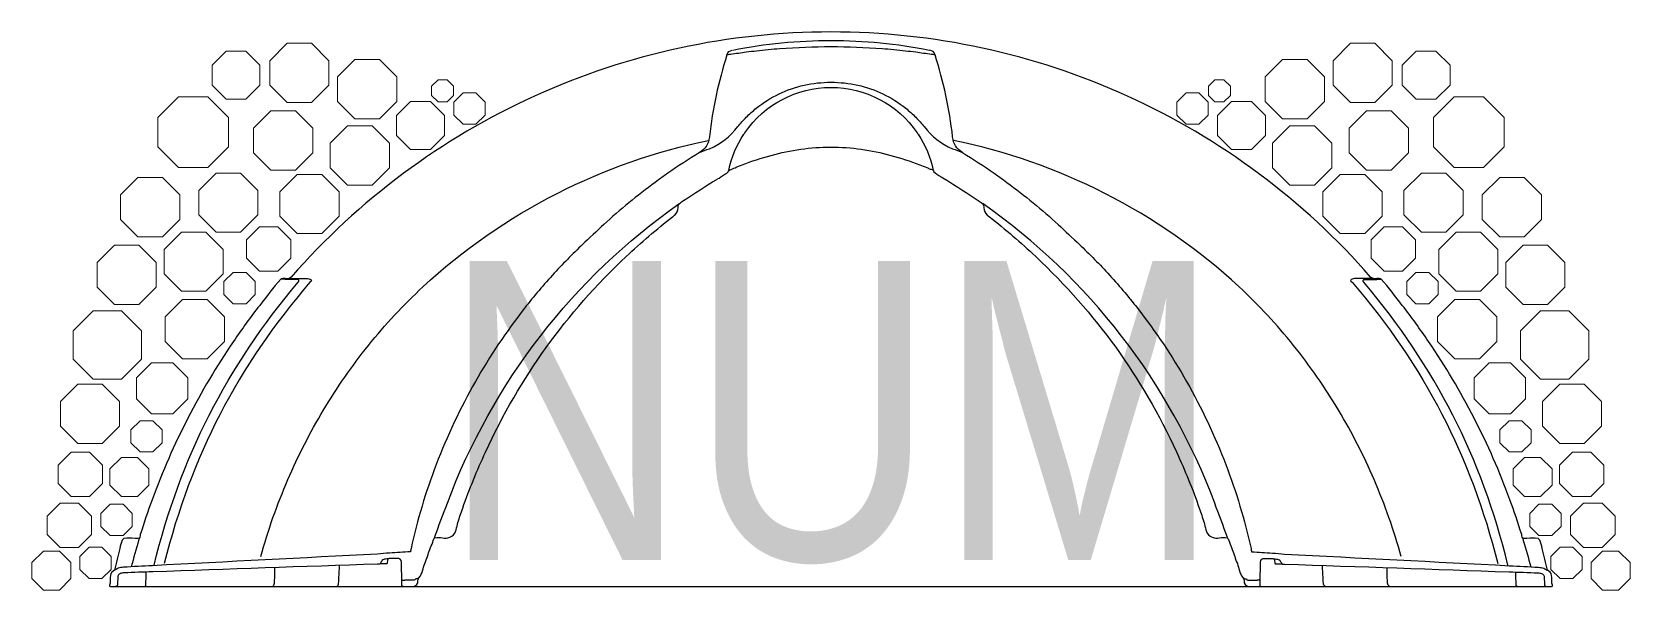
# Model space of a CAD drawing. Extents: x -0.7 to 36.7, y -0.1 to 13.
import ezdxf
from ezdxf.enums import TextEntityAlignment as Align

# ---------------------------------------------------------------- set-up
doc = ezdxf.new("R2010")
doc.units = 0
doc.header["$MEASUREMENT"] = 0
doc.layers.add('SEPTICAD', color=7, linetype='Continuous')
doc.styles.add('SEPTICAD', font='ARIALN.TTF')

msp = doc.modelspace()

# ---------------------------------------------------------------- linework, layer by layer
at = {"layer": 'SEPTICAD'}
for p, q in [((7.963, 0.149), (8.028, 0.149)), ((28.037, 0.149), (27.972, 0.149))]:
    msp.add_line(p, q, dxfattribs=at)
at = {"layer": 'SEPTICAD', "linetype": 'Continuous', "lineweight": 15}
for points in [[(4.64, 12.197), (4.64, 11.732), (4.312, 11.403), (3.847, 11.403), (3.518, 11.732), (3.518, 12.197), (3.847, 12.526), (4.312, 12.526)], [(6.254, 12.304), (6.254, 11.73), (5.848, 11.324), (5.274, 11.324), (4.868, 11.73), (4.868, 12.304), (5.274, 12.71), (5.848, 12.71)], [(29.747, 12.304), (29.747, 11.73), (30.153, 11.324), (30.727, 11.324), (31.132, 11.73), (31.132, 12.304), (30.727, 12.71), (30.153, 12.71)], [(31.36, 12.197), (31.36, 11.732), (31.689, 11.403), (32.154, 11.403), (32.483, 11.732), (32.483, 12.197), (32.154, 12.526), (31.689, 12.526)], [(7.84, 11.925), (7.84, 11.351), (7.434, 10.945), (6.86, 10.945), (6.454, 11.351), (6.454, 11.925), (6.86, 12.331), (7.434, 12.331)], [(28.16, 11.925), (28.16, 11.351), (28.566, 10.945), (29.14, 10.945), (29.546, 11.351), (29.546, 11.925), (29.14, 12.331), (28.566, 12.331)], [(9.169, 11.704), (9.169, 11.492), (9.018, 11.342), (8.806, 11.342), (8.656, 11.492), (8.656, 11.704), (8.806, 11.854), (9.018, 11.854)], [(26.832, 11.704), (26.832, 11.492), (26.982, 11.342), (27.194, 11.342), (27.344, 11.492), (27.344, 11.704), (27.194, 11.854), (26.982, 11.854)], [(3.904, 10.971), (3.904, 10.287), (3.42, 9.803), (2.736, 9.803), (2.252, 10.287), (2.252, 10.971), (2.736, 11.455), (3.42, 11.455)], [(8.957, 11.018), (8.957, 10.553), (8.628, 10.224), (8.163, 10.224), (7.834, 10.553), (7.834, 11.018), (8.163, 11.346), (8.628, 11.346)], [(9.909, 11.334), (9.909, 11.031), (9.694, 10.817), (9.391, 10.817), (9.177, 11.031), (9.177, 11.334), (9.391, 11.548), (9.694, 11.548)], [(26.092, 11.334), (26.092, 11.031), (26.306, 10.817), (26.609, 10.817), (26.824, 11.031), (26.824, 11.334), (26.609, 11.548), (26.306, 11.548)], [(27.044, 11.018), (27.044, 10.553), (27.373, 10.224), (27.838, 10.224), (28.166, 10.553), (28.166, 11.018), (27.838, 11.346), (27.373, 11.346)], [(32.096, 10.971), (32.096, 10.287), (32.58, 9.803), (33.264, 9.803), (33.748, 10.287), (33.748, 10.971), (33.264, 11.455), (32.58, 11.455)], [(5.877, 10.723), (5.877, 10.149), (5.471, 9.743), (4.897, 9.743), (4.491, 10.149), (4.491, 10.723), (4.897, 11.129), (5.471, 11.129)], [(30.123, 10.723), (30.123, 10.149), (30.529, 9.743), (31.103, 9.743), (31.509, 10.149), (31.509, 10.723), (31.103, 11.129), (30.529, 11.129)], [(7.67, 10.373), (7.67, 9.799), (7.264, 9.393), (6.69, 9.393), (6.284, 9.799), (6.284, 10.373), (6.69, 10.779), (7.264, 10.779)], [(28.33, 10.373), (28.33, 9.799), (28.736, 9.393), (29.31, 9.393), (29.716, 9.799), (29.716, 10.373), (29.31, 10.779), (28.736, 10.779)], [(2.762, 9.163), (2.762, 8.589), (2.356, 8.183), (1.782, 8.183), (1.376, 8.589), (1.376, 9.163), (1.782, 9.569), (2.356, 9.569)], [(4.594, 9.269), (4.594, 8.695), (4.188, 8.289), (3.614, 8.289), (3.208, 8.695), (3.208, 9.269), (3.614, 9.675), (4.188, 9.675)], [(6.49, 9.237), (6.49, 8.663), (6.084, 8.258), (5.51, 8.258), (5.104, 8.663), (5.104, 9.237), (5.51, 9.643), (6.084, 9.643)], [(29.51, 9.237), (29.51, 8.663), (29.916, 8.258), (30.49, 8.258), (30.896, 8.663), (30.896, 9.237), (30.49, 9.643), (29.916, 9.643)], [(31.406, 9.269), (31.406, 8.695), (31.812, 8.289), (32.386, 8.289), (32.792, 8.695), (32.792, 9.269), (32.386, 9.675), (31.812, 9.675)], [(33.239, 9.163), (33.239, 8.589), (33.645, 8.183), (34.219, 8.183), (34.625, 8.589), (34.625, 9.163), (34.219, 9.569), (33.645, 9.569)], [(3.781, 7.887), (3.781, 7.313), (3.375, 6.907), (2.801, 6.907), (2.395, 7.313), (2.395, 7.887), (2.801, 8.293), (3.375, 8.293)], [(4.629, 8.416), (4.324, 8.112), (4.324, 7.681), (4.629, 7.377), (5.059, 7.377), (5.364, 7.681), (5.364, 8.112), (5.059, 8.416)], [(31.372, 8.416), (31.676, 8.112), (31.676, 7.681), (31.372, 7.377), (30.941, 7.377), (30.637, 7.681), (30.637, 8.112), (30.941, 8.416)], [(32.219, 7.887), (32.219, 7.313), (32.625, 6.907), (33.199, 6.907), (33.605, 7.313), (33.605, 7.887), (33.199, 8.293), (32.625, 8.293)], [(2.214, 7.581), (2.214, 7.007), (1.808, 6.601), (1.234, 6.601), (0.828, 7.007), (0.828, 7.581), (1.234, 7.987), (1.808, 7.987)], [(33.787, 7.581), (33.787, 7.007), (34.193, 6.601), (34.767, 6.601), (35.172, 7.007), (35.172, 7.581), (34.767, 7.987), (34.193, 7.987)], [(4.528, 7.134), (4.528, 6.831), (4.314, 6.617), (4.011, 6.617), (3.797, 6.831), (3.797, 7.134), (4.011, 7.349), (4.314, 7.349)], [(31.472, 7.134), (31.472, 6.831), (31.686, 6.617), (31.99, 6.617), (32.204, 6.831), (32.204, 7.134), (31.99, 7.349), (31.686, 7.349)], [(1.869, 5.978), (1.869, 5.316), (1.401, 4.848), (0.739, 4.848), (0.271, 5.316), (0.271, 5.978), (0.739, 6.446), (1.401, 6.446)], [(3.809, 6.308), (3.809, 5.734), (3.403, 5.328), (2.829, 5.328), (2.423, 5.734), (2.423, 6.308), (2.829, 6.714), (3.403, 6.714)], [(32.191, 6.308), (32.191, 5.734), (32.597, 5.328), (33.171, 5.328), (33.577, 5.734), (33.577, 6.308), (33.171, 6.714), (32.597, 6.714)], [(34.131, 5.978), (34.131, 5.316), (34.599, 4.848), (35.261, 4.848), (35.729, 5.316), (35.729, 5.978), (35.261, 6.446), (34.599, 6.446)], [(2.949, 4.885), (2.949, 4.389), (2.598, 4.038), (2.102, 4.038), (1.752, 4.389), (1.752, 4.885), (2.102, 5.235), (2.598, 5.235)], [(33.051, 4.885), (33.051, 4.389), (33.402, 4.038), (33.898, 4.038), (34.249, 4.389), (34.249, 4.885), (33.898, 5.235), (33.402, 5.235)], [(1.356, 4.324), (1.356, 3.75), (0.95, 3.344), (0.376, 3.344), (-0.03, 3.75), (-0.03, 4.324), (0.376, 4.73), (0.95, 4.73)], [(34.645, 4.324), (34.645, 3.75), (35.051, 3.344), (35.625, 3.344), (36.031, 3.75), (36.031, 4.324), (35.625, 4.73), (35.051, 4.73)], [(2.352, 3.665), (2.352, 3.362), (2.137, 3.147), (1.834, 3.147), (1.62, 3.362), (1.62, 3.665), (1.834, 3.879), (2.137, 3.879)], [(33.649, 3.665), (33.649, 3.362), (33.863, 3.147), (34.166, 3.147), (34.381, 3.362), (34.381, 3.665), (34.166, 3.879), (33.863, 3.879)], [(0.224, 3.142), (-0.081, 2.838), (-0.081, 2.408), (0.224, 2.103), (0.654, 2.103), (0.959, 2.408), (0.959, 2.838), (0.654, 3.142)], [(2.041, 2.749), (2.041, 2.372), (1.775, 2.105), (1.397, 2.105), (1.131, 2.372), (1.131, 2.749), (1.397, 3.016), (1.775, 3.016)], [(33.959, 2.749), (33.959, 2.372), (34.226, 2.105), (34.603, 2.105), (34.87, 2.372), (34.87, 2.749), (34.603, 3.016), (34.226, 3.016)], [(35.777, 3.142), (36.081, 2.838), (36.081, 2.408), (35.777, 2.103), (35.346, 2.103), (35.042, 2.408), (35.042, 2.838), (35.346, 3.142)], [(-0.038, 1.949), (-0.342, 1.644), (-0.342, 1.214), (-0.038, 0.909), (0.392, 0.909), (0.697, 1.214), (0.697, 1.644), (0.392, 1.949)], [(1.651, 1.709), (1.651, 1.406), (1.436, 1.191), (1.133, 1.191), (0.919, 1.406), (0.919, 1.709), (1.133, 1.923), (1.436, 1.923)], [(34.35, 1.709), (34.35, 1.406), (34.564, 1.191), (34.867, 1.191), (35.082, 1.406), (35.082, 1.709), (34.867, 1.923), (34.564, 1.923)], [(36.039, 1.949), (36.343, 1.644), (36.343, 1.214), (36.039, 0.909), (35.608, 0.909), (35.304, 1.214), (35.304, 1.644), (35.608, 1.949)], [(0.216, 0.559), (0.216, 0.182), (-0.05, -0.085), (-0.428, -0.085), (-0.694, 0.182), (-0.694, 0.559), (-0.428, 0.826), (-0.05, 0.826)], [(1.158, 0.701), (1.158, 0.398), (0.944, 0.184), (0.641, 0.184), (0.426, 0.398), (0.426, 0.701), (0.641, 0.915), (0.944, 0.915)], [(34.842, 0.701), (34.842, 0.398), (35.057, 0.184), (35.36, 0.184), (35.574, 0.398), (35.574, 0.701), (35.36, 0.915), (35.057, 0.915)], [(35.784, 0.559), (35.784, 0.182), (36.051, -0.085), (36.428, -0.085), (36.695, 0.182), (36.695, 0.559), (36.428, 0.826), (36.051, 0.826)]]:
    msp.add_lwpolyline(points, close=True, dxfattribs=at)
at = {"layer": 'SEPTICAD'}
msp.add_lwpolyline([(1.144, 0), (34.856, 0)], dxfattribs=at)
for points, knots in [([(24.934, 11.475), (23.849, 11.968), (22.712, 12.345), (21.547, 12.597), (20.383, 12.849), (19.191, 12.976), (18, 12.976), (16.809, 12.976), (15.618, 12.849), (14.453, 12.597)], [93, 93, 93, 93, 94, 94, 94, 95, 95, 95, 96, 96, 96, 96]), ([(15.7, 12.553), (16.463, 12.703), (17.223, 12.776), (18, 12.776), (18.778, 12.776), (19.537, 12.703), (20.3, 12.553)], [0, 0, 0, 0, 1, 1, 1, 2, 2, 2, 2]), ([(15.986, 10.619), (16.442, 11.282), (17.195, 11.678), (18, 11.678), (18.805, 11.678), (19.559, 11.282), (20.015, 10.619)], [2, 2, 2, 2, 3, 3, 3, 4, 4, 4, 4]), ([(8.681, 1.034), (8.7, 1.087), (8.7, 1.148), (8.779, 1.148), (8.897, 1.148), (9.008, 1.097), (9.128, 1.177)], [28, 28, 28, 28, 29, 29, 29, 30, 30, 30, 30]), ([(26.873, 1.177), (26.993, 1.097), (27.104, 1.148), (27.222, 1.148), (27.301, 1.148), (27.301, 1.086), (27.32, 1.033)], [61, 61, 61, 61, 62, 62, 62, 63, 63, 63, 63])]:
    msp.add_open_spline(points, degree=3, knots=knots, dxfattribs=at)
for points in [[(14.453, 12.597), (13.289, 12.345), (12.151, 11.968), (11.067, 11.475)], [(15.566, 12.44), (15.365, 11.812), (15.229, 11.178), (15.155, 10.523)], [(15.566, 12.44), (15.587, 12.507), (15.622, 12.538), (15.691, 12.552)], [(15.651, 12.451), (15.623, 12.447), (15.594, 12.444), (15.566, 12.44)], [(16.018, 12.5), (15.896, 12.484), (15.774, 12.467), (15.651, 12.451)], [(16.256, 12.529), (16.177, 12.52), (16.098, 12.51), (16.018, 12.5)], [(16.804, 12.581), (16.622, 12.567), (16.439, 12.55), (16.256, 12.529)], [(18, 12.625), (17.601, 12.625), (17.202, 12.611), (16.804, 12.581)], [(19.196, 12.581), (18.798, 12.611), (18.399, 12.625), (18, 12.625)], [(19.744, 12.529), (19.562, 12.55), (19.379, 12.567), (19.196, 12.581)], [(19.982, 12.5), (19.903, 12.51), (19.823, 12.52), (19.744, 12.529)], [(20.349, 12.451), (20.227, 12.467), (20.105, 12.484), (19.982, 12.5)], [(20.435, 12.44), (20.413, 12.507), (20.378, 12.538), (20.309, 12.552)], [(20.435, 12.44), (20.406, 12.444), (20.378, 12.447), (20.349, 12.451)], [(20.846, 10.523), (20.771, 11.178), (20.636, 11.812), (20.435, 12.44)], [(16.787, 11.528), (16.973, 11.617), (17.169, 11.684), (17.371, 11.73)], [(17.371, 11.73), (17.577, 11.776), (17.789, 11.799), (18, 11.799)], [(18, 11.799), (18.212, 11.799), (18.423, 11.776), (18.63, 11.73)], [(18.63, 11.73), (18.831, 11.684), (19.027, 11.617), (19.213, 11.528)], [(11.067, 11.475), (9.982, 10.983), (8.95, 10.374), (7.994, 9.663)], [(16.253, 11.192), (16.417, 11.324), (16.597, 11.437), (16.787, 11.528)], [(19.213, 11.528), (19.403, 11.437), (19.583, 11.324), (19.748, 11.192)], [(28.006, 9.663), (27.05, 10.374), (26.018, 10.983), (24.934, 11.475)], [(15.822, 10.761), (15.883, 10.837), (15.948, 10.91), (16.016, 10.979)], [(16.016, 10.979), (16.091, 11.055), (16.17, 11.126), (16.253, 11.192)], [(19.748, 11.192), (19.83, 11.126), (19.91, 11.055), (19.984, 10.979)], [(19.984, 10.979), (20.053, 10.91), (20.117, 10.837), (20.178, 10.761)], [(15.155, 10.523), (15.135, 10.35), (15.068, 10.245), (14.92, 10.154)], [(15.155, 10.244), (15.431, 10.361), (15.64, 10.524), (15.822, 10.761)], [(15.607, 9.737), (15.673, 10.047), (15.787, 10.32), (15.962, 10.583)], [(15.962, 10.583), (15.97, 10.595), (15.978, 10.607), (15.986, 10.619)], [(20.015, 10.619), (20.023, 10.607), (20.031, 10.595), (20.039, 10.583)], [(20.039, 10.583), (20.214, 10.32), (20.328, 10.047), (20.393, 9.737)], [(20.178, 10.761), (20.361, 10.524), (20.57, 10.361), (20.845, 10.244)], [(21.08, 10.154), (20.932, 10.245), (20.865, 10.35), (20.846, 10.523)], [(11.592, 9.197), (12.712, 9.766), (13.907, 10.184), (15.137, 10.437)], [(14.92, 10.154), (14.669, 9.999), (14.424, 9.838), (14.182, 9.669)], [(14.92, 10.154), (14.998, 10.184), (15.077, 10.214), (15.155, 10.244)], [(16.597, 10.087), (17.06, 10.213), (17.519, 10.283), (18, 10.283)], [(18, 10.283), (18.481, 10.283), (18.94, 10.213), (19.402, 10.087)], [(20.845, 10.244), (20.924, 10.214), (21.002, 10.184), (21.08, 10.154)], [(24.408, 9.197), (23.289, 9.766), (22.093, 10.184), (20.863, 10.437)], [(21.08, 10.154), (21.331, 9.999), (21.577, 9.838), (21.818, 9.669)], [(15.326, 9.527), (15.354, 9.544), (15.595, 9.676), (15.604, 9.723)], [(15.604, 9.723), (15.609, 9.747), (15.744, 9.795), (15.758, 9.8)], [(15.758, 9.8), (15.812, 9.823), (15.867, 9.845), (15.923, 9.866)], [(15.923, 9.866), (16.144, 9.951), (16.368, 10.025), (16.597, 10.087)], [(19.402, 10.087), (19.631, 10.025), (19.855, 9.951), (20.077, 9.866)], [(20.077, 9.866), (20.132, 9.845), (20.187, 9.823), (20.242, 9.801)], [(20.242, 9.801), (20.269, 9.79), (20.296, 9.778), (20.324, 9.767)], [(20.324, 9.767), (20.35, 9.756), (20.387, 9.767), (20.396, 9.724)], [(20.396, 9.724), (20.406, 9.676), (20.643, 9.546), (20.673, 9.528)], [(7.994, 9.663), (7.038, 8.952), (6.158, 8.139), (5.374, 7.241)], [(13.963, 9.513), (13.542, 9.207), (13.139, 8.881), (12.752, 8.533)], [(14.182, 9.669), (14.109, 9.617), (14.036, 9.565), (13.963, 9.513)], [(14.553, 9.03), (14.806, 9.204), (15.063, 9.369), (15.326, 9.527)], [(20.673, 9.528), (20.936, 9.37), (21.193, 9.204), (21.446, 9.03)], [(21.818, 9.669), (21.892, 9.617), (21.965, 9.565), (22.037, 9.513)], [(22.037, 9.513), (22.459, 9.207), (22.861, 8.881), (23.248, 8.533)], [(30.626, 7.241), (29.842, 8.139), (28.962, 8.952), (28.006, 9.663)], [(8.453, 7.01), (9.389, 7.882), (10.451, 8.618), (11.592, 9.197)], [(14.458, 8.964), (14.49, 8.986), (14.522, 9.008), (14.553, 9.03)], [(21.446, 9.03), (21.477, 9.009), (21.509, 8.987), (21.541, 8.965)], [(27.548, 7.01), (26.612, 7.882), (25.549, 8.618), (24.408, 9.197)], [(9.024, 1.95), (10.083, 4.776), (11.971, 7.217), (14.441, 8.951)], [(13.21, 7.721), (13.557, 8.048), (13.918, 8.357), (14.295, 8.65)], [(14.295, 8.65), (14.311, 8.663), (14.328, 8.675), (14.344, 8.688)], [(14.344, 8.688), (14.404, 8.734), (14.412, 8.792), (14.424, 8.858)], [(14.424, 8.858), (14.431, 8.895), (14.417, 8.935), (14.458, 8.964)], [(21.541, 8.965), (21.582, 8.936), (21.569, 8.896), (21.576, 8.859)], [(26.977, 1.95), (25.918, 4.776), (24.03, 7.217), (21.56, 8.951)], [(21.576, 8.859), (21.588, 8.793), (21.596, 8.734), (21.657, 8.688)], [(21.657, 8.688), (21.673, 8.675), (21.689, 8.663), (21.705, 8.65)], [(21.705, 8.65), (22.082, 8.358), (22.442, 8.049), (22.789, 7.722)], [(12.752, 8.533), (12.582, 8.373), (12.412, 8.213), (12.242, 8.053)], [(23.248, 8.533), (23.418, 8.373), (23.588, 8.213), (23.758, 8.053)], [(12.242, 8.053), (11.994, 7.821), (11.755, 7.58), (11.525, 7.33)], [(23.758, 8.053), (24.007, 7.821), (24.246, 7.58), (24.476, 7.33)], [(9.916, 3.143), (10.733, 4.911), (11.793, 6.384), (13.21, 7.721)], [(22.789, 7.722), (24.206, 6.386), (25.266, 4.913), (26.084, 3.146)], [(2.163, 0.496), (2.784, 3.029), (3.858, 5.128), (5.535, 7.121)], [(5.809, 7.119), (4.117, 5.144), (3.032, 3.06), (2.401, 0.534)], [(5.131, 7.189), (4.947, 6.999), (4.795, 6.785), (4.634, 6.578)], [(5.521, 7.181), (5.39, 7.183), (5.26, 7.186), (5.13, 7.188)], [(5.135, 7.192), (5.133, 7.191), (5.132, 7.19), (5.131, 7.189)], [(5.144, 7.197), (5.141, 7.196), (5.138, 7.194), (5.135, 7.192)], [(5.374, 7.241), (5.302, 7.164), (5.219, 7.227), (5.144, 7.197)], [(5.304, 7.207), (5.443, 7.207), (5.582, 7.207), (5.72, 7.206)], [(5.54, 7.176), (5.535, 7.18), (5.527, 7.18), (5.521, 7.181)], [(5.535, 7.121), (5.538, 7.125), (5.541, 7.129), (5.544, 7.133)], [(5.552, 7.163), (5.55, 7.169), (5.546, 7.173), (5.54, 7.176)], [(5.544, 7.133), (5.546, 7.137), (5.548, 7.14), (5.55, 7.144)], [(5.55, 7.144), (5.551, 7.147), (5.552, 7.151), (5.552, 7.154)], [(5.552, 7.154), (5.552, 7.157), (5.552, 7.16), (5.552, 7.163)], [(5.72, 7.206), (5.799, 7.207), (5.898, 7.172), (5.809, 7.119)], [(11.525, 7.33), (11.282, 7.066), (11.05, 6.792), (10.829, 6.51)], [(24.476, 7.33), (24.718, 7.066), (24.95, 6.792), (25.171, 6.51)], [(30.28, 7.206), (30.202, 7.207), (30.103, 7.172), (30.192, 7.119)], [(30.192, 7.119), (31.883, 5.144), (32.969, 3.06), (33.599, 0.534)], [(30.696, 7.207), (30.557, 7.207), (30.419, 7.207), (30.28, 7.206)], [(30.448, 7.154), (30.448, 7.157), (30.448, 7.16), (30.449, 7.163)], [(30.451, 7.144), (30.449, 7.147), (30.449, 7.151), (30.448, 7.154)], [(30.449, 7.163), (30.45, 7.169), (30.455, 7.173), (30.46, 7.176)], [(30.456, 7.133), (30.454, 7.137), (30.452, 7.14), (30.451, 7.144)], [(30.465, 7.121), (30.462, 7.125), (30.459, 7.129), (30.456, 7.133)], [(30.46, 7.176), (30.466, 7.18), (30.473, 7.18), (30.48, 7.181)], [(33.838, 0.496), (33.217, 3.029), (32.143, 5.128), (30.465, 7.121)], [(30.48, 7.181), (30.61, 7.183), (30.74, 7.186), (30.871, 7.188)], [(30.857, 7.197), (30.781, 7.227), (30.698, 7.164), (30.626, 7.241)], [(30.866, 7.192), (30.863, 7.194), (30.86, 7.196), (30.857, 7.197)], [(30.87, 7.189), (30.868, 7.19), (30.867, 7.191), (30.866, 7.192)], [(31.367, 6.578), (31.206, 6.785), (31.053, 6.999), (30.87, 7.189)], [(7.179, 5.641), (7.57, 6.127), (7.996, 6.585), (8.453, 7.01)], [(28.822, 5.641), (28.431, 6.127), (28.004, 6.585), (27.548, 7.01)], [(4.634, 6.578), (4.42, 6.303), (4.216, 6.021), (4.02, 5.733)], [(10.829, 6.51), (10.405, 5.968), (10.022, 5.394), (9.682, 4.796)], [(25.171, 6.51), (25.595, 5.968), (25.979, 5.394), (26.319, 4.796)], [(31.981, 5.733), (31.785, 6.021), (31.58, 6.302), (31.367, 6.578)], [(4.02, 5.733), (3.627, 5.157), (3.273, 4.561), (2.954, 3.941)], [(6.122, 4.118), (6.438, 4.649), (6.791, 5.159), (7.179, 5.641)], [(29.879, 4.118), (29.562, 4.649), (29.209, 5.159), (28.822, 5.641)], [(33.047, 3.94), (32.728, 4.561), (32.374, 5.156), (31.981, 5.733)], [(9.682, 4.796), (9.327, 4.172), (9.019, 3.521), (8.763, 2.851)], [(26.319, 4.796), (26.673, 4.172), (26.981, 3.521), (27.238, 2.851)], [(5.294, 2.499), (5.534, 3.056), (5.811, 3.598), (6.122, 4.118)], [(30.707, 2.499), (30.466, 3.056), (30.19, 3.598), (29.879, 4.118)], [(2.954, 3.941), (2.635, 3.319), (2.357, 2.684), (2.116, 2.029)], [(33.884, 2.029), (33.644, 2.685), (33.366, 3.319), (33.047, 3.94)], [(9.384, 1.832), (9.541, 2.278), (9.718, 2.714), (9.916, 3.143)], [(26.084, 3.146), (26.282, 2.716), (26.459, 2.28), (26.616, 1.833)], [(8.763, 2.851), (8.519, 2.211), (8.321, 1.554), (8.174, 0.885)], [(27.238, 2.851), (27.482, 2.211), (27.679, 1.554), (27.827, 0.885)], [(4.658, 0.698), (4.828, 1.312), (5.041, 1.914), (5.294, 2.499)], [(31.343, 0.698), (31.172, 1.312), (30.959, 1.914), (30.707, 2.499)], [(2.116, 2.029), (2.018, 1.759), (1.926, 1.488), (1.841, 1.215)], [(8.723, 1.148), (8.823, 1.415), (8.923, 1.683), (9.024, 1.95)], [(27.277, 1.148), (27.177, 1.415), (27.077, 1.683), (26.977, 1.95)], [(34.16, 1.212), (34.075, 1.487), (33.983, 1.759), (33.884, 2.029)], [(9.128, 1.177), (9.253, 1.259), (9.234, 1.384), (9.27, 1.496)], [(9.27, 1.496), (9.307, 1.609), (9.345, 1.721), (9.384, 1.832)], [(26.616, 1.833), (26.655, 1.721), (26.693, 1.609), (26.73, 1.496)], [(26.73, 1.496), (26.767, 1.384), (26.747, 1.259), (26.873, 1.177)], [(1.718, 1.123), (1.632, 1.123), (1.547, 1.145), (1.458, 1.12)], [(1.78, 1.123), (1.78, 1.123), (1.718, 1.123), (1.718, 1.123)], [(1.841, 1.215), (1.829, 1.177), (1.842, 1.123), (1.78, 1.123)], [(1.821, 1.148), (1.816, 1.124), (1.809, 1.101), (1.802, 1.078)], [(34.221, 1.123), (34.16, 1.123), (34.172, 1.175), (34.16, 1.212)], [(34.18, 1.148), (34.185, 1.124), (34.191, 1.101), (34.198, 1.078)], [(34.283, 1.123), (34.283, 1.123), (34.221, 1.123), (34.221, 1.123)], [(34.543, 1.12), (34.454, 1.145), (34.369, 1.123), (34.283, 1.123)], [(1.363, 0.889), (1.322, 0.719), (1.281, 0.55), (1.24, 0.381)], [(1.458, 1.12), (1.397, 1.103), (1.372, 0.927), (1.363, 0.889)], [(1.802, 1.078), (1.741, 0.873), (1.683, 0.666), (1.629, 0.459)], [(7.392, 0.758), (5.637, 0.667), (3.882, 0.576), (2.128, 0.485)], [(7.674, 0.782), (7.58, 0.774), (7.486, 0.766), (7.392, 0.758)], [(8.16, 0.81), (7.998, 0.801), (7.836, 0.791), (7.674, 0.782)], [(8.174, 0.885), (8.169, 0.86), (8.165, 0.835), (8.16, 0.81)], [(8.494, 0.536), (8.535, 0.647), (8.577, 0.757), (8.618, 0.868)], [(8.618, 0.868), (8.639, 0.923), (8.66, 0.979), (8.681, 1.034)], [(27.32, 1.033), (27.341, 0.978), (27.362, 0.922), (27.383, 0.867)], [(27.383, 0.867), (27.424, 0.756), (27.465, 0.646), (27.507, 0.535)], [(27.827, 0.885), (27.831, 0.86), (27.836, 0.835), (27.84, 0.81)], [(27.84, 0.81), (28.002, 0.801), (28.164, 0.791), (28.326, 0.782)], [(28.326, 0.782), (28.42, 0.774), (28.515, 0.766), (28.609, 0.758)], [(28.609, 0.758), (30.363, 0.667), (32.118, 0.576), (33.873, 0.485)], [(34.198, 1.078), (34.26, 0.873), (34.318, 0.666), (34.372, 0.459)], [(34.638, 0.888), (34.629, 0.927), (34.603, 1.103), (34.543, 1.12)], [(34.761, 0.381), (34.72, 0.55), (34.679, 0.719), (34.638, 0.888)], [(1.24, 0.381), (1.19, 0.348), (1.143, 0.326), (1.14, 0.253)], [(1.324, 0.424), (1.294, 0.413), (1.268, 0.395), (1.24, 0.381)], [(1.448, 0.449), (1.405, 0.447), (1.365, 0.439), (1.324, 0.424)], [(2.128, 0.485), (1.901, 0.473), (1.674, 0.461), (1.448, 0.449)], [(7.392, 0.523), (5.638, 0.463), (3.885, 0.402), (2.131, 0.341)], [(4.982, 0.139), (4.985, 0.224), (4.988, 0.308), (4.991, 0.393)], [(4.991, 0.403), (4.992, 0.416), (4.99, 0.428), (4.987, 0.44)], [(4.991, 0.393), (4.991, 0.396), (4.991, 0.4), (4.991, 0.403)], [(6.485, 0.139), (6.49, 0.257), (6.496, 0.375), (6.502, 0.492)], [(7.591, 0.53), (7.525, 0.528), (7.458, 0.525), (7.392, 0.523)], [(7.5, 0.615), (7.484, 0.587), (7.469, 0.559), (7.453, 0.531)], [(7.506, 0.621), (7.504, 0.619), (7.501, 0.617), (7.5, 0.615)], [(7.517, 0.626), (7.513, 0.625), (7.509, 0.623), (7.506, 0.621)], [(7.555, 0.637), (7.542, 0.635), (7.529, 0.631), (7.517, 0.626)], [(7.607, 0.645), (7.59, 0.643), (7.572, 0.641), (7.555, 0.637)], [(7.6, 0.531), (7.597, 0.531), (7.594, 0.531), (7.591, 0.53)], [(7.607, 0.532), (7.605, 0.531), (7.603, 0.531), (7.6, 0.531)], [(7.637, 0.648), (7.627, 0.647), (7.617, 0.647), (7.607, 0.645)], [(7.614, 0.537), (7.612, 0.535), (7.609, 0.533), (7.607, 0.532)], [(7.617, 0.545), (7.617, 0.542), (7.616, 0.539), (7.614, 0.537)], [(7.627, 0.647), (7.624, 0.613), (7.62, 0.579), (7.617, 0.545)], [(7.666, 0.65), (7.656, 0.649), (7.646, 0.649), (7.637, 0.648)], [(7.848, 0.656), (7.787, 0.654), (7.726, 0.652), (7.666, 0.65)], [(7.95, 0.567), (7.943, 0.633), (7.914, 0.659), (7.848, 0.656)], [(7.963, 0.03), (7.958, 0.209), (7.954, 0.388), (7.95, 0.567)], [(8.363, 0.208), (8.452, 0.306), (8.453, 0.426), (8.494, 0.536)], [(27.507, 0.535), (27.548, 0.425), (27.548, 0.305), (27.638, 0.208)], [(28.038, 0.03), (28.042, 0.209), (28.047, 0.388), (28.051, 0.567)], [(28.051, 0.567), (28.057, 0.633), (28.087, 0.659), (28.153, 0.656)], [(28.153, 0.656), (28.213, 0.654), (28.274, 0.652), (28.334, 0.65)], [(28.334, 0.65), (28.344, 0.649), (28.354, 0.649), (28.364, 0.648)], [(28.364, 0.648), (28.373, 0.647), (28.383, 0.647), (28.393, 0.645)], [(28.373, 0.647), (28.377, 0.613), (28.38, 0.579), (28.383, 0.545)], [(28.383, 0.545), (28.384, 0.542), (28.385, 0.539), (28.387, 0.537)], [(28.387, 0.537), (28.389, 0.535), (28.391, 0.533), (28.394, 0.532)], [(28.393, 0.645), (28.411, 0.643), (28.428, 0.641), (28.446, 0.637)], [(28.394, 0.532), (28.396, 0.531), (28.398, 0.531), (28.4, 0.531)], [(28.4, 0.531), (28.4, 0.531), (28.41, 0.53), (28.41, 0.53)], [(28.41, 0.53), (28.476, 0.528), (28.542, 0.525), (28.608, 0.523)], [(28.446, 0.637), (28.458, 0.635), (28.471, 0.631), (28.483, 0.626)], [(28.483, 0.626), (28.487, 0.625), (28.491, 0.623), (28.494, 0.621)], [(28.494, 0.621), (28.497, 0.619), (28.499, 0.617), (28.501, 0.615)], [(28.501, 0.615), (28.516, 0.587), (28.532, 0.559), (28.547, 0.531)], [(28.608, 0.523), (30.362, 0.463), (32.116, 0.402), (33.869, 0.341)], [(29.516, 0.139), (29.51, 0.257), (29.504, 0.375), (29.499, 0.492)], [(31.009, 0.403), (31.009, 0.416), (31.01, 0.428), (31.013, 0.44)], [(31.009, 0.393), (31.009, 0.396), (31.009, 0.4), (31.009, 0.403)], [(31.018, 0.139), (31.015, 0.224), (31.012, 0.308), (31.009, 0.393)], [(33.873, 0.485), (34.099, 0.473), (34.326, 0.461), (34.553, 0.449)], [(34.553, 0.449), (34.596, 0.447), (34.636, 0.439), (34.676, 0.424)], [(34.676, 0.424), (34.706, 0.413), (34.732, 0.395), (34.761, 0.381)], [(34.86, 0.253), (34.858, 0.326), (34.81, 0.348), (34.761, 0.381)], [(1.134, 0.076), (1.133, 0.05), (1.093, 0), (1.144, 0)], [(1.14, 0.253), (1.138, 0.194), (1.136, 0.135), (1.134, 0.076)], [(1.144, 0), (1.144, 0), (1.232, 0), (1.232, 0)], [(1.232, 0), (1.232, 0), (1.409, 0), (1.409, 0)], [(1.306, 0.029), (1.295, 0.01), (1.281, 0.002), (1.259, 0)], [(1.313, 0.208), (1.31, 0.148), (1.308, 0.089), (1.306, 0.029)], [(1.332, 0.268), (1.32, 0.25), (1.314, 0.231), (1.313, 0.208)], [(1.362, 0.296), (1.35, 0.289), (1.34, 0.28), (1.332, 0.268)], [(1.377, 0.303), (1.372, 0.301), (1.367, 0.299), (1.362, 0.296)], [(1.462, 0.318), (1.433, 0.316), (1.405, 0.312), (1.377, 0.303)], [(1.409, 0), (1.409, 0), (2.118, 0), (2.118, 0)], [(2.131, 0.341), (1.908, 0.334), (1.685, 0.326), (1.462, 0.318)], [(1.941, 0), (1.962, 0), (1.971, 0.008), (1.971, 0.029)], [(1.971, 0.029), (1.973, 0.131), (1.976, 0.234), (1.978, 0.336)], [(2.118, 0), (2.118, 0), (3.534, 0), (3.534, 0)], [(3.534, 0), (3.534, 0), (6.373, 0), (6.373, 0)], [(4.926, 0), (4.93, 0), (4.934, 0.001), (4.938, 0.002)], [(4.938, 0.002), (4.942, 0.004), (4.946, 0.006), (4.949, 0.008)], [(4.949, 0.008), (4.957, 0.015), (4.962, 0.023), (4.965, 0.032)], [(4.965, 0.032), (4.971, 0.047), (4.974, 0.062), (4.977, 0.077)], [(4.977, 0.077), (4.98, 0.097), (4.982, 0.118), (4.982, 0.139)], [(6.373, 0), (6.373, 0), (7.791, 0), (7.791, 0)], [(6.428, 0), (6.432, 0), (6.436, 0.001), (6.44, 0.002)], [(6.44, 0.002), (6.444, 0.004), (6.448, 0.006), (6.451, 0.008)], [(6.451, 0.008), (6.459, 0.015), (6.464, 0.023), (6.468, 0.032)], [(6.468, 0.032), (6.474, 0.047), (6.477, 0.062), (6.479, 0.077)], [(6.479, 0.077), (6.482, 0.098), (6.484, 0.119), (6.485, 0.139)], [(7.791, 0), (7.791, 0), (8.145, 0), (8.145, 0)], [(7.99, 0), (7.97, 0.002), (7.963, 0.01), (7.963, 0.03)], [(8.127, 0.149), (8.127, 0.149), (8.032, 0.149), (8.032, 0.149)], [(8.219, 0.149), (8.219, 0.149), (8.127, 0.149), (8.127, 0.149)], [(8.145, 0), (8.205, 0), (8.26, -0.013), (8.31, 0.042)], [(8.245, 0.149), (8.245, 0.149), (8.219, 0.149), (8.219, 0.149)], [(8.283, 0.174), (8.272, 0.162), (8.264, 0.149), (8.245, 0.149)], [(8.288, 0.174), (8.288, 0.174), (8.283, 0.174), (8.283, 0.174)], [(8.359, 0.204), (8.338, 0.183), (8.317, 0.174), (8.288, 0.174)], [(8.31, 0.042), (8.355, 0.093), (8.318, 0.158), (8.363, 0.208)], [(27.638, 0.208), (27.684, 0.157), (27.645, 0.092), (27.691, 0.042)], [(27.641, 0.204), (27.662, 0.183), (27.683, 0.174), (27.713, 0.174)], [(27.691, 0.042), (27.741, -0.013), (27.796, 0), (27.856, 0)], [(27.713, 0.174), (27.713, 0.174), (27.718, 0.174), (27.718, 0.174)], [(27.718, 0.174), (27.728, 0.162), (27.736, 0.149), (27.755, 0.149)], [(27.755, 0.149), (27.755, 0.149), (27.782, 0.149), (27.782, 0.149)], [(27.782, 0.149), (27.782, 0.149), (27.873, 0.149), (27.873, 0.149)], [(27.856, 0), (27.856, 0), (28.21, 0), (28.21, 0)], [(27.873, 0.149), (27.873, 0.149), (27.969, 0.149), (27.969, 0.149)], [(28.011, 0), (28.03, 0.002), (28.038, 0.01), (28.038, 0.03)], [(28.21, 0), (28.21, 0), (29.627, 0), (29.627, 0)], [(29.522, 0.077), (29.518, 0.098), (29.516, 0.119), (29.516, 0.139)], [(29.533, 0.032), (29.527, 0.047), (29.524, 0.062), (29.522, 0.077)], [(29.549, 0.008), (29.541, 0.015), (29.537, 0.023), (29.533, 0.032)], [(29.56, 0.002), (29.556, 0.004), (29.552, 0.006), (29.549, 0.008)], [(29.572, 0), (29.568, 0), (29.564, 0.001), (29.56, 0.002)], [(29.627, 0), (29.627, 0), (32.463, 0), (32.463, 0)], [(31.024, 0.077), (31.021, 0.097), (31.019, 0.118), (31.018, 0.139)], [(31.035, 0.032), (31.029, 0.047), (31.026, 0.062), (31.024, 0.077)], [(31.051, 0.008), (31.044, 0.015), (31.039, 0.023), (31.035, 0.032)], [(31.063, 0.002), (31.059, 0.004), (31.055, 0.006), (31.051, 0.008)], [(31.075, 0), (31.071, 0), (31.066, 0.001), (31.063, 0.002)], [(32.463, 0), (32.463, 0), (33.881, 0), (33.881, 0)], [(33.869, 0.341), (34.092, 0.334), (34.315, 0.326), (34.538, 0.318)], [(33.881, 0), (33.881, 0), (34.59, 0), (34.59, 0)], [(34.029, 0.029), (34.027, 0.131), (34.025, 0.234), (34.023, 0.336)], [(34.059, 0), (34.038, 0), (34.029, 0.008), (34.029, 0.029)], [(34.538, 0.318), (34.567, 0.316), (34.595, 0.312), (34.623, 0.303)], [(34.59, 0), (34.59, 0), (34.768, 0), (34.768, 0)], [(34.623, 0.303), (34.628, 0.301), (34.633, 0.299), (34.638, 0.296)], [(34.638, 0.296), (34.651, 0.289), (34.66, 0.28), (34.668, 0.268)], [(34.668, 0.268), (34.68, 0.25), (34.687, 0.231), (34.688, 0.208)], [(34.688, 0.208), (34.69, 0.148), (34.692, 0.089), (34.694, 0.029)], [(34.694, 0.029), (34.706, 0.01), (34.719, 0.002), (34.742, 0)], [(34.768, 0), (34.768, 0), (34.856, 0), (34.856, 0)], [(34.856, 0), (34.907, 0), (34.868, 0.049), (34.867, 0.075)], [(34.867, 0.075), (34.865, 0.135), (34.863, 0.194), (34.86, 0.253)]]:
    msp.add_open_spline(points, degree=3, dxfattribs=at)

# ---------------------------------------------------------------- texts
at = {"layer": 'SEPTICAD', "style": 'SEPTICAD'}
msp.add_attdef('NUM', text='#', height=7, dxfattribs=at).set_placement((18.016, 4.116), align=Align.MIDDLE_CENTER)

doc.saveas('drawing.dxf')
